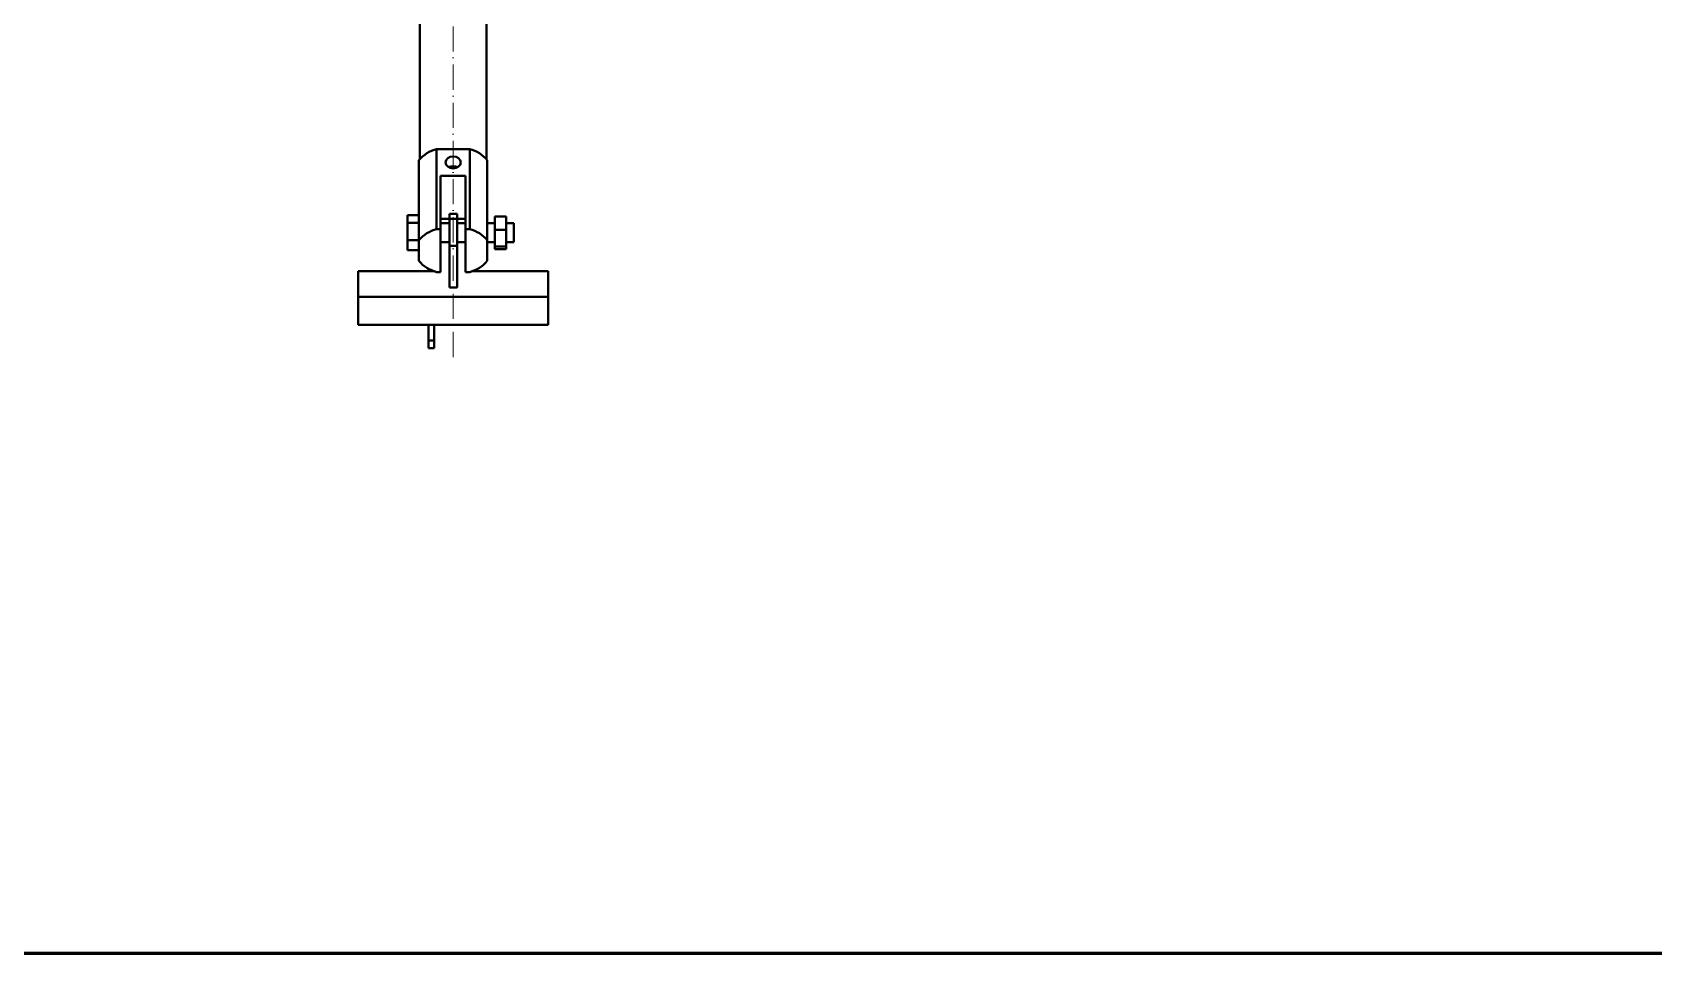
# Model space of a CAD drawing. Header units: millimetres. Extents: x 1065 to 3947, y -2666 to -625.
# Drawn here: x 1291 to 1677.6, y -2665.6 to -2446.1 of the extents above; entities that cross this region are included whole.
import ezdxf

# ---------------------------------------------------------------- set-up
doc = ezdxf.new("R2010")
doc.units = ezdxf.units.MM
doc.linetypes.add('ACAD_ISO10W100', pattern=[18, 12, -3, 0, -3])
doc.layers.add('net dam', color=7, linetype='Continuous', lineweight=35)

msp = doc.modelspace()

# ---------------------------------------------------------------- linework, layer by layer
at = {"color": 5, "linetype": 'ACAD_ISO10W100', "lineweight": 15, "ltscale": 0.5}
msp.add_line((1391.411, -2399.1757), (1391.3474, -2523.8119), dxfattribs=at)
at = {"color": 7, "linetype": 'Continuous', "lineweight": 40}
for p, q in [((1383.4173, -2426.0527), (1383.4173, -2476.2815)), ((1399.2775, -2476.2815), (1399.2775, -2426.0527)), ((1383.1907, -2476.5554), (1383.1907, -2491.2497)), ((1387.3969, -2473.9201), (1387.3969, -2492.9921)), ((1387.3969, -2473.9201), (1395.2979, -2473.9201)), ((1395.2979, -2473.9201), (1395.2979, -2492.9921)), ((1399.5041, -2476.5554), (1399.5041, -2495.6275)), ((1388.3566, -2480.2774), (1394.3382, -2480.2774)), ((1388.3566, -2492.9921), (1388.3566, -2480.2774)), ((1394.3382, -2480.2774), (1394.3382, -2492.9921)), ((1380.4718, -2489.6938), (1383.1907, -2489.6938)), ((1380.4718, -2491.4671), (1380.4718, -2489.6938)), ((1380.4718, -2491.4671), (1383.1907, -2491.4671)), ((1380.4718, -2495.6376), (1380.4718, -2491.4671)), ((1383.1907, -2491.4671), (1383.1907, -2491.2497)), ((1383.1907, -2491.8714), (1383.1907, -2491.4671)), ((1383.1907, -2491.8714), (1383.1907, -2495.6275)), ((1387.3969, -2492.9921), (1388.3566, -2492.9921)), ((1388.3566, -2490.4982), (1390.4641, -2490.4982)), ((1390.4641, -2491.5986), (1388.3566, -2491.5986)), ((1388.3566, -2503.2129), (1388.3566, -2492.9921)), ((1392.2767, -2489.3328), (1390.4641, -2489.3328)), ((1390.4641, -2490.5481), (1390.4641, -2489.3328)), ((1390.4641, -2490.5481), (1392.2767, -2490.5481)), ((1390.4641, -2496.9525), (1390.4641, -2490.5481)), ((1392.2767, -2489.3328), (1392.2767, -2490.5481)), ((1392.2767, -2490.4982), (1394.3382, -2490.4982)), ((1392.2767, -2490.5481), (1392.2767, -2496.9525)), ((1394.3382, -2491.5986), (1392.2767, -2491.5986)), ((1394.3382, -2492.9921), (1395.2979, -2492.9921)), ((1394.3382, -2503.2129), (1394.3382, -2492.9921)), ((1401.3167, -2491.5986), (1399.5041, -2491.5986)), ((1401.3167, -2489.9427), (1404.0356, -2489.9427)), ((1401.3167, -2489.9427), (1401.3167, -2493.1717)), ((1404.0356, -2489.9427), (1404.0356, -2493.1717)), ((1405.8482, -2491.5986), (1404.0356, -2491.5986)), ((1405.8482, -2491.5986), (1405.8482, -2496.1301)), ((1380.4718, -2495.6376), (1383.1907, -2495.6376)), ((1380.4718, -2498.0348), (1380.4718, -2495.6376)), ((1383.1907, -2500.5776), (1383.1907, -2495.6275)), ((1388.3566, -2496.1301), (1390.4641, -2496.1301)), ((1392.2767, -2496.9525), (1390.4641, -2496.9525)), ((1390.4641, -2496.9525), (1390.4641, -2506.9011)), ((1392.2767, -2496.1301), (1394.3382, -2496.1301)), ((1392.2767, -2496.9525), (1392.2767, -2506.9011)), ((1399.5041, -2495.6275), (1399.5041, -2500.5776)), ((1399.5041, -2496.1301), (1401.3167, -2496.1301)), ((1401.3167, -2493.1717), (1404.0356, -2493.1717)), ((1401.3167, -2493.1717), (1401.3167, -2497.0932)), ((1404.0356, -2493.1717), (1404.0356, -2497.0932)), ((1404.0356, -2496.1301), (1405.8482, -2496.1301)), ((1380.4718, -2498.0348), (1383.1907, -2498.0348)), ((1401.3167, -2497.0932), (1404.0356, -2497.0932)), ((1401.3167, -2497.0932), (1401.3167, -2497.7858)), ((1401.3167, -2497.7858), (1404.0356, -2497.7858)), ((1404.0356, -2497.0932), (1404.0356, -2497.7858)), ((1386.7242, -2502.9863), (1368.6899, -2502.9863)), ((1368.6899, -2509.1628), (1368.6899, -2502.9863)), ((1385.4565, -2502.9863), (1385.4565, -2502.4176)), ((1385.4565, -2502.9863), (1386.7242, -2502.9863)), ((1388.3566, -2503.2129), (1387.3969, -2503.2129)), ((1395.2979, -2503.2129), (1394.3382, -2503.2129)), ((1414.0049, -2502.9863), (1395.9706, -2502.9863)), ((1414.0049, -2509.1628), (1414.0049, -2502.9863)), ((1390.4641, -2506.9011), (1392.2767, -2506.9011)), ((1368.6899, -2509.1628), (1368.6899, -2515.7953)), ((1414.0049, -2509.1628), (1368.6899, -2509.1628)), ((1414.0049, -2509.1628), (1414.0049, -2515.7953)), ((1414.0049, -2515.7953), (1368.6899, -2515.7953)), ((1385.4565, -2519.4943), (1385.4565, -2515.7953)), ((1386.8159, -2519.4943), (1386.8159, -2515.7953)), ((1385.4565, -2519.4943), (1386.8159, -2519.4943)), ((1385.4565, -2521.3689), (1385.4565, -2519.4943)), ((1386.8159, -2521.3689), (1386.8159, -2519.4943)), ((1385.4565, -2521.3689), (1386.8159, -2521.3689))]:
    msp.add_line(p, q, dxfattribs=at)
at = {"color": 7, "linetype": 'Continuous', "lineweight": 40, "flags": 128}
msp.add_lwpolyline([(1393.16, -2477.0988), (1393.022, -2476.5581), (1392.6291, -2476.0998), (1392.0411, -2475.7936), (1391.3474, -2475.686), (1390.6538, -2475.7936), (1390.0657, -2476.0998), (1389.6728, -2476.5581), (1389.5348, -2477.0988), (1389.6728, -2477.6394), (1390.0657, -2478.0977), (1390.6538, -2478.404), (1391.3474, -2478.5115), (1392.0411, -2478.404), (1392.6291, -2478.0977), (1393.022, -2477.6394), (1393.16, -2477.0988)], dxfattribs=at)
at = {"color": 7, "linetype": 'Continuous', "lineweight": 40}
for centre, radius, start, end in [((1389.5084, -2481.9647), 8.3171, 104.70665, 139.42947), ((1393.1864, -2481.9647), 8.3171, 40.57053, 75.29335), ((1391.3474, -2480.1703), 2.2159, 60.884918, 119.115082), ((1389.5088, -2501.0373), 8.3177, 104.708529, 139.428648), ((1393.186, -2501.0373), 8.3177, 40.571352, 75.291471), ((1389.509, -2495.1673), 8.3182, 220.573022, 255.290858), ((1393.1858, -2495.1673), 8.3182, 284.709142, 319.426978)]:
    msp.add_arc(centre, radius, start, end, dxfattribs=at)
at = {"layer": 'net dam', "color": 7, "lineweight": 60}
msp.add_lwpolyline([(1072.6932, -2665.6351), (1072.6932, -1824.6351), (2261.6932, -1824.6351), (2261.6932, -2665.6351), (1072.6932, -2665.6351)], close=True, dxfattribs=at)

doc.saveas('drawing.dxf')
